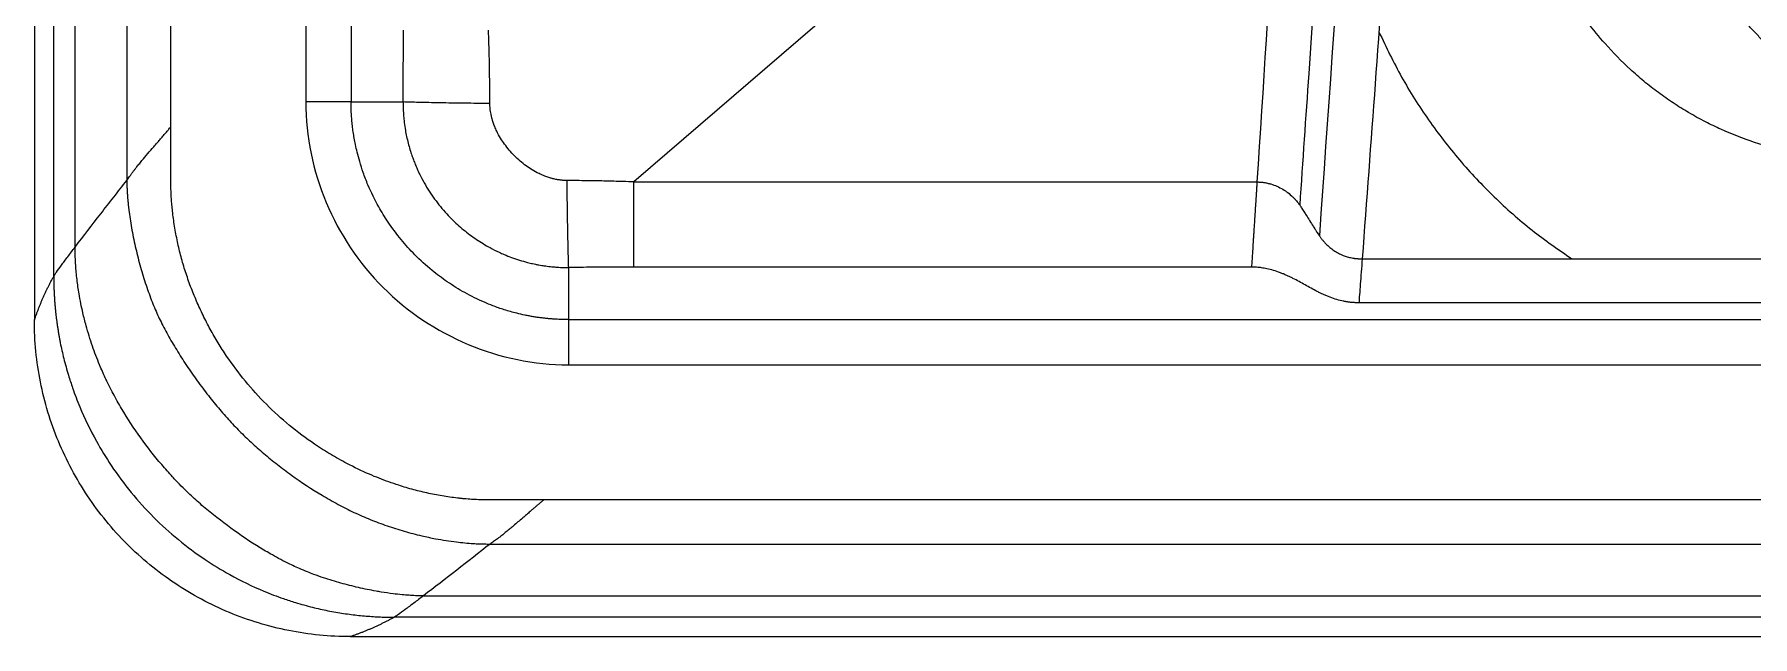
# Model space of a CAD drawing. Extents: x 526 to 610, y 679 to 808.
# Drawn here: x 526.13 to 542.44, y 696.88 to 702.59 of the extents above; entities that cross this region are included whole.
import ezdxf

# ---------------------------------------------------------------- set-up
doc = ezdxf.new("R2010")
doc.units = 0
doc.header["$MEASUREMENT"] = 0
doc.layers.add('1', color=4, linetype='Continuous')

# ---------------------------------------------------------------- blocks, each defined once
blk = doc.blocks.new('JETSETTER LX')
at = {"layer": '1', "color": 4, "linetype": 'Continuous', "lineweight": 25}
for p, q in [((0, 33.995), (0, 3)), ((3, 0), (42.059, 0))]:
    blk.add_line(p, q, dxfattribs=at)
at = {"layer": '1', "color": 3, "linetype": 'Continuous', "lineweight": 25}
for p, q in [((0.184, 3.417), (0.184, 33.995)), ((0.387, 3.694), (0.387, 33.995)), ((0.878, 33.995), (0.878, 4.327)), ((1.296, 4.836), (1.296, 33.995)), ((2.577, 19.504), (2.577, 5.071)), ((3.007, 19.386), (3.007, 5.071)), ((8.795, 6.983), (5.692, 4.312)), ((3.007, 5.071), (3.501, 5.071)), ((1.296, 4.33), (1.296, 4.836)), ((5.692, 4.312), (11.61, 4.312)), ((5.071, 3.501), (5.071, 3.007)), ((11.558, 3.504), (5.692, 3.504)), ((12.609, 3.583), (37.874, 3.583)), ((37.935, 3.166), (12.578, 3.166)), ((5.071, 3.007), (47.376, 3.007)), ((5.071, 2.577), (47.378, 2.577)), ((42.059, 1.296), (4.836, 1.296)), ((4.327, 0.878), (42.059, 0.878)), ((3.694, 0.387), (42.059, 0.387)), ((42.059, 0.184), (3.417, 0.184))]:
    blk.add_line(p, q, dxfattribs=at)
for points in [[(12.682, 10.588), (12.522, 8.326), (12.362, 6.063), (12.202, 3.801)], [(11.959, 9.706), (11.842, 7.908), (11.725, 6.11), (11.61, 4.312)], [(3.007, 5.071), (2.919, 5.071), (2.749, 5.071), (2.577, 5.071)], [(12.532, 3.588), (12.557, 3.587), (12.583, 3.585), (12.609, 3.583)], [(12.609, 3.583), (12.606, 3.541), (12.599, 3.457), (12.591, 3.34), (12.583, 3.24), (12.579, 3.187), (12.578, 3.166)], [(4.327, 0.878), (4.116, 0.712), (3.905, 0.548), (3.694, 0.387)]]:
    blk.add_open_spline(points, degree=3, dxfattribs=at)
for points, knots in [([(13.117, 10.476), (13.074, 9.881), (12.987, 8.704), (12.859, 6.959), (12.733, 5.257), (12.65, 4.136), (12.609, 3.583)], [0, 0, 0, 0, 0.259161, 0.512215, 0.759161, 1, 1, 1, 1]), ([(12.397, 9.692), (12.383, 9.483), (12.351, 9.016), (12.288, 8.083), (12.203, 6.841), (12.108, 5.441), (12.044, 4.508), (12.016, 4.092)], [0, 0, 0, 0, 0.1117294, 0.2500012, 0.5000017, 0.7771346, 1, 1, 1, 1]), ([(17.353, 4.525), (17.341, 4.525), (17.316, 4.525), (17.278, 4.525), (17.238, 4.526), (17.196, 4.528), (17.152, 4.531), (17.106, 4.534), (17.058, 4.538), (16.968, 4.547), (16.838, 4.564), (16.611, 4.606), (16.334, 4.682), (16.069, 4.785), (15.862, 4.884), (15.711, 4.967), (15.562, 5.06), (15.42, 5.159), (15.284, 5.265), (15.111, 5.416), (14.93, 5.6), (14.774, 5.792), (14.674, 5.932), (14.578, 6.077), (14.472, 6.26), (14.384, 6.446), (14.324, 6.593), (14.282, 6.705), (14.239, 6.837), (14.203, 6.968), (14.175, 7.088), (14.156, 7.187), (14.141, 7.277), (14.13, 7.357), (14.121, 7.428), (14.117, 7.471), (14.115, 7.492)], [0, 0, 0, 0, 0.007516, 0.015438, 0.023766, 0.032501, 0.041641, 0.051188, 0.061141, 0.0715, 0.107247, 0.14298, 0.214783, 0.285855, 0.319515, 0.357299, 0.393022, 0.428733, 0.465235, 0.500156, 0.571547, 0.625097, 0.654165, 0.678655, 0.733089, 0.785748, 0.806687, 0.831519, 0.860245, 0.892866, 0.915908, 0.936877, 0.95577, 0.972589, 0.987333, 1, 1, 1, 1]), ([(16.427, 5.638), (16.402, 5.664), (16.352, 5.716), (16.277, 5.795), (16.203, 5.874), (16.129, 5.953), (16.08, 6.006), (16.055, 6.032)], [0, 0, 0, 0, 0.1999697, 0.399952, 0.5999495, 0.7999646, 1, 1, 1, 1]), ([(3.501, 5.071), (3.501, 5.121), (3.502, 5.219), (3.503, 5.362), (3.504, 5.498), (3.504, 5.627), (3.504, 5.71), (3.504, 5.751)], [0, 0, 0, 0, 0.221017, 0.431524, 0.631521, 0.821012, 1, 1, 1, 1]), ([(4.326, 5.056), (4.325, 5.081), (4.325, 5.142), (4.324, 5.264), (4.322, 5.388), (4.32, 5.505), (4.317, 5.597), (4.315, 5.68), (4.313, 5.733), (4.312, 5.751)], [0, 0, 0, 0, 0.106666, 0.266188, 0.525492, 0.64302, 0.772045, 0.922055, 1, 1, 1, 1]), ([(12.768, 5.735), (12.837, 5.591), (12.975, 5.302), (13.234, 4.897), (13.527, 4.516), (13.857, 4.167), (14.213, 3.85), (14.473, 3.671), (14.601, 3.583)], [0, 0, 0, 0, 0.1674, 0.334899, 0.502313, 0.669732, 0.837267, 1, 1, 1, 1]), ([(2.577, 5.071), (2.577, 4.412), (2.851, 3.772), (3.772, 2.851), (4.42, 2.577), (5.071, 2.577)], [0, 0, 0, 0, 0.5, 0.5, 1, 1, 1, 1]), ([(5.071, 3.007), (5.061, 3.007), (5.042, 3.007), (5.012, 3.008), (4.981, 3.009), (4.949, 3.01), (4.916, 3.013), (4.883, 3.015), (4.848, 3.019), (4.812, 3.023), (4.775, 3.028), (4.737, 3.034), (4.699, 3.041), (4.646, 3.051), (4.567, 3.07), (4.465, 3.098), (4.362, 3.134), (4.236, 3.185), (4.089, 3.258), (3.923, 3.36), (3.764, 3.48), (3.617, 3.613), (3.477, 3.767), (3.363, 3.92), (3.257, 4.093), (3.179, 4.251), (3.123, 4.396), (3.09, 4.5), (3.066, 4.589), (3.049, 4.663), (3.037, 4.727), (3.027, 4.786), (3.02, 4.844), (3.014, 4.902), (3.01, 4.959), (3.007, 5.015), (3.007, 5.052), (3.007, 5.071)], [0, 0, 0, 0, 0.008868, 0.01807, 0.027603, 0.037467, 0.047658, 0.058175, 0.069016, 0.080181, 0.091667, 0.103473, 0.115599, 0.128044, 0.152871, 0.190989, 0.226256, 0.253555, 0.317661, 0.37808, 0.434023, 0.502276, 0.562035, 0.626302, 0.678809, 0.75017, 0.789213, 0.822927, 0.851306, 0.874335, 0.893194, 0.911747, 0.929996, 0.947944, 0.965592, 0.982944, 1, 1, 1, 1]), ([(3.501, 5.071), (3.501, 5.066), (3.501, 5.052), (3.502, 5.011), (3.504, 4.957), (3.511, 4.888), (3.522, 4.803), (3.544, 4.695), (3.572, 4.6), (3.596, 4.531), (3.613, 4.489), (3.63, 4.447), (3.668, 4.363), (3.734, 4.243), (3.839, 4.094), (3.953, 3.966), (4.074, 3.857), (4.196, 3.766), (4.31, 3.697), (4.4, 3.651), (4.468, 3.621), (4.532, 3.595), (4.606, 3.57), (4.673, 3.551), (4.724, 3.539), (4.754, 3.533), (4.773, 3.529), (4.793, 3.525), (4.821, 3.52), (4.863, 3.514), (4.904, 3.509), (4.946, 3.506), (4.977, 3.503), (5.006, 3.502), (5.029, 3.501), (5.049, 3.501), (5.064, 3.501), (5.071, 3.501)], [0, 0, 0, 0, 0.005873, 0.017597, 0.049087, 0.071678, 0.10223, 0.153726, 0.204747, 0.223359, 0.241927, 0.260495, 0.279065, 0.353159, 0.426797, 0.5003, 0.561817, 0.623936, 0.685657, 0.724265, 0.745983, 0.776622, 0.808575, 0.840835, 0.861417, 0.872403, 0.87807, 0.885462, 0.897114, 0.912437, 0.936532, 0.948013, 0.963124, 0.974835, 0.982558, 0.991268, 1, 1, 1, 1]), ([(4.326, 5.056), (4.246, 5.057), (4.164, 5.058), (4.003, 5.06), (3.924, 5.061), (3.778, 5.064), (3.71, 5.065), (3.592, 5.068), (3.542, 5.069), (3.501, 5.071)], [0, 0, 0, 0, 0.25, 0.25, 0.5, 0.5, 0.75, 0.75, 1, 1, 1, 1]), ([(5.056, 4.326), (5.051, 4.326), (5.041, 4.326), (5.026, 4.327), (5.011, 4.328), (4.994, 4.33), (4.977, 4.332), (4.96, 4.335), (4.942, 4.339), (4.919, 4.344), (4.891, 4.352), (4.855, 4.365), (4.821, 4.378), (4.777, 4.399), (4.728, 4.426), (4.648, 4.479), (4.557, 4.557), (4.479, 4.649), (4.425, 4.729), (4.398, 4.778), (4.378, 4.822), (4.364, 4.856), (4.352, 4.892), (4.343, 4.924), (4.336, 4.953), (4.331, 4.981), (4.328, 5.008), (4.326, 5.032), (4.326, 5.048), (4.326, 5.056)], [0, 0, 0, 0, 0.012666, 0.025984, 0.03995, 0.05456, 0.06981, 0.085698, 0.102221, 0.119375, 0.146334, 0.180589, 0.222622, 0.242928, 0.311173, 0.370502, 0.500332, 0.630132, 0.689537, 0.757603, 0.77894, 0.819858, 0.854162, 0.88096, 0.908073, 0.933546, 0.957369, 0.979525, 1, 1, 1, 1]), ([(0.878, 4.327), (0.882, 4.333), (0.891, 4.346), (0.905, 4.365), (0.919, 4.385), (0.935, 4.406), (0.951, 4.427), (0.97, 4.452), (0.994, 4.481), (1.03, 4.525), (1.077, 4.581), (1.125, 4.636), (1.163, 4.68), (1.192, 4.713), (1.219, 4.745), (1.247, 4.777), (1.272, 4.807), (1.288, 4.826), (1.296, 4.836)], [0, 0, 0, 0, 0.035483, 0.072646, 0.111488, 0.152012, 0.194217, 0.238106, 0.298849, 0.366906, 0.498673, 0.630603, 0.698827, 0.759896, 0.825381, 0.887225, 0.94543, 1, 1, 1, 1]), ([(0.387, 3.694), (0.467, 3.799), (0.549, 3.905), (0.712, 4.116), (0.795, 4.221), (0.878, 4.327)], [0, 0, 0, 0, 0.5, 0.5, 1, 1, 1, 1]), ([(0.878, 4.327), (0.878, 4.324), (0.878, 4.317), (0.878, 4.306), (0.878, 4.295), (0.879, 4.285), (0.879, 4.274), (0.879, 4.263), (0.88, 4.252), (0.88, 4.241), (0.881, 4.229), (0.881, 4.218), (0.882, 4.207), (0.883, 4.195), (0.884, 4.184), (0.885, 4.172), (0.885, 4.16), (0.886, 4.149), (0.888, 4.137), (0.889, 4.125), (0.89, 4.113), (0.891, 4.1), (0.892, 4.088), (0.894, 4.076), (0.895, 4.063), (0.897, 4.051), (0.898, 4.038), (0.903, 4.002), (0.912, 3.941), (0.926, 3.855), (0.944, 3.767), (0.963, 3.679), (0.984, 3.592), (1.015, 3.476), (1.05, 3.363), (1.088, 3.254), (1.117, 3.177), (1.147, 3.104), (1.178, 3.034), (1.212, 2.966), (1.248, 2.897), (1.287, 2.826), (1.344, 2.73), (1.421, 2.607), (1.52, 2.462), (1.624, 2.321), (1.732, 2.186), (1.839, 2.062), (1.93, 1.966), (2.002, 1.895), (2.059, 1.842), (2.117, 1.79), (2.2, 1.718), (2.307, 1.631), (2.489, 1.494), (2.682, 1.367), (2.882, 1.254), (3.035, 1.177), (3.19, 1.109), (3.349, 1.05), (3.512, 0.998), (3.666, 0.958), (3.799, 0.93), (3.909, 0.911), (4.001, 0.898), (4.088, 0.889), (4.159, 0.883), (4.221, 0.88), (4.274, 0.879), (4.309, 0.878), (4.327, 0.878)], [0, 0, 0, 0, 0.001958, 0.003933, 0.005925, 0.007934, 0.009961, 0.012006, 0.014069, 0.016151, 0.01825, 0.020366, 0.0225, 0.024651, 0.02682, 0.029006, 0.031208, 0.033428, 0.035665, 0.03792, 0.040192, 0.042482, 0.044789, 0.047113, 0.049456, 0.051815, 0.054193, 0.056588, 0.07245, 0.088814, 0.105478, 0.12236, 0.139392, 0.156222, 0.189398, 0.205482, 0.220909, 0.235846, 0.249808, 0.263712, 0.278426, 0.29358, 0.30924, 0.341366, 0.374605, 0.407681, 0.440078, 0.471247, 0.499811, 0.513916, 0.528318, 0.543025, 0.558041, 0.589522, 0.620945, 0.685763, 0.718704, 0.749909, 0.781598, 0.813547, 0.845569, 0.877468, 0.902769, 0.921446, 0.940122, 0.9553, 0.970496, 0.980101, 0.989941, 1, 1, 1, 1]), ([(4.33, 1.296), (4.319, 1.296), (4.297, 1.296), (4.265, 1.297), (4.232, 1.298), (4.2, 1.299), (4.167, 1.301), (4.134, 1.303), (4.102, 1.306), (4.069, 1.308), (3.998, 1.316), (3.89, 1.33), (3.769, 1.353), (3.673, 1.375), (3.602, 1.393), (3.53, 1.413), (3.451, 1.438), (3.366, 1.467), (3.273, 1.501), (3.139, 1.557), (2.984, 1.631), (2.811, 1.728), (2.627, 1.845), (2.42, 2), (2.2, 2.2), (2, 2.42), (1.851, 2.619), (1.744, 2.786), (1.669, 2.915), (1.601, 3.047), (1.539, 3.182), (1.483, 3.32), (1.434, 3.46), (1.392, 3.602), (1.358, 3.746), (1.33, 3.891), (1.315, 4.008), (1.306, 4.095), (1.301, 4.154), (1.298, 4.212), (1.296, 4.271), (1.296, 4.31), (1.296, 4.33)], [0, 0, 0, 0, 0.006833, 0.013677, 0.020535, 0.027408, 0.034295, 0.041199, 0.048121, 0.05506, 0.062018, 0.092981, 0.124161, 0.139715, 0.15531, 0.171028, 0.186512, 0.207529, 0.228195, 0.249067, 0.299218, 0.336864, 0.374558, 0.437329, 0.500022, 0.562719, 0.6255, 0.656883, 0.6883, 0.719689, 0.751012, 0.782313, 0.813559, 0.844805, 0.875891, 0.90732, 0.938011, 0.95049, 0.962923, 0.975315, 0.987672, 1, 1, 1, 1]), ([(5.056, 4.326), (5.057, 4.246), (5.057, 4.164), (5.06, 4.003), (5.061, 3.924), (5.064, 3.778), (5.065, 3.71), (5.068, 3.592), (5.069, 3.542), (5.071, 3.501)], [0, 0, 0, 0, 0.25, 0.25, 0.5, 0.5, 0.75, 0.75, 1, 1, 1, 1]), ([(5.692, 4.312), (5.675, 4.313), (5.626, 4.315), (5.55, 4.317), (5.465, 4.32), (5.358, 4.322), (5.245, 4.324), (5.134, 4.325), (5.078, 4.325), (5.056, 4.326)], [0, 0, 0, 0, 0.078752, 0.230272, 0.35969, 0.477516, 0.736007, 0.893919, 1, 1, 1, 1]), ([(5.692, 3.504), (5.692, 3.545), (5.692, 3.594), (5.692, 3.71), (5.692, 3.775), (5.692, 3.919), (5.692, 3.996), (5.692, 4.153), (5.692, 4.233), (5.692, 4.312)], [0, 0, 0, 0, 0.25, 0.25, 0.5, 0.5, 0.75, 0.75, 1, 1, 1, 1]), ([(11.61, 4.312), (11.609, 4.305), (11.608, 4.292), (11.607, 4.273), (11.606, 4.255), (11.605, 4.236), (11.604, 4.219), (11.603, 4.202), (11.602, 4.185), (11.601, 4.169), (11.6, 4.154), (11.599, 4.139), (11.598, 4.124), (11.597, 4.11), (11.596, 4.097), (11.595, 4.084), (11.593, 4.054), (11.59, 4.01), (11.587, 3.952), (11.583, 3.898), (11.58, 3.851), (11.578, 3.809), (11.575, 3.773), (11.573, 3.739), (11.571, 3.706), (11.569, 3.675), (11.567, 3.646), (11.565, 3.618), (11.564, 3.592), (11.562, 3.568), (11.56, 3.545), (11.559, 3.524), (11.558, 3.511), (11.558, 3.504)], [0, 0, 0, 0, 0.020073, 0.039656, 0.058751, 0.077357, 0.095475, 0.113103, 0.130243, 0.146894, 0.163056, 0.178729, 0.193913, 0.208609, 0.222815, 0.236533, 0.249762, 0.316017, 0.379813, 0.441152, 0.500033, 0.545635, 0.590521, 0.63469, 0.678144, 0.720881, 0.762902, 0.804207, 0.844797, 0.884671, 0.923829, 0.962272, 1, 1, 1, 1]), ([(11.61, 4.312), (11.613, 4.312), (11.621, 4.312), (11.632, 4.311), (11.644, 4.311), (11.655, 4.31), (11.666, 4.309), (11.684, 4.306), (11.71, 4.301), (11.751, 4.291), (11.801, 4.272), (11.855, 4.244), (11.905, 4.21), (11.941, 4.179), (11.968, 4.153), (11.985, 4.133), (12.001, 4.113), (12.011, 4.099), (12.016, 4.092)], [0, 0, 0, 0, 0.0204779, 0.0409834, 0.0615246, 0.0821096, 0.1027462, 0.1234421, 0.1833647, 0.2448608, 0.3627152, 0.4911861, 0.6111911, 0.7454753, 0.8069034, 0.8734915, 0.9319722, 1, 1, 1, 1]), ([(12.016, 4.092), (12.018, 4.089), (12.024, 4.081), (12.032, 4.067), (12.043, 4.05), (12.058, 4.027), (12.081, 3.991), (12.11, 3.945), (12.139, 3.9), (12.162, 3.863), (12.179, 3.836), (12.192, 3.816), (12.199, 3.805), (12.202, 3.801)], [0, 0, 0, 0, 0.0363553, 0.0834501, 0.141286, 0.2098639, 0.3282635, 0.5037488, 0.6796029, 0.795759, 0.88324, 0.951319, 1, 1, 1, 1]), ([(12.202, 3.801), (12.204, 3.798), (12.209, 3.791), (12.216, 3.782), (12.223, 3.772), (12.23, 3.764), (12.237, 3.755), (12.244, 3.747), (12.251, 3.74), (12.258, 3.732), (12.274, 3.716), (12.3, 3.692), (12.339, 3.662), (12.381, 3.637), (12.418, 3.619), (12.447, 3.609), (12.467, 3.602), (12.488, 3.597), (12.51, 3.592), (12.524, 3.59), (12.532, 3.588)], [0, 0, 0, 0, 0.035632, 0.070012, 0.103147, 0.135041, 0.165699, 0.195124, 0.22332, 0.250289, 0.276033, 0.408869, 0.526269, 0.647797, 0.761832, 0.809521, 0.857095, 0.904641, 0.952246, 1, 1, 1, 1]), ([(0.184, 3.417), (0.185, 3.421), (0.192, 3.431), (0.203, 3.447), (0.222, 3.475), (0.239, 3.497), (0.275, 3.547), (0.317, 3.602), (0.363, 3.663), (0.387, 3.694)], [0, 0, 0, 0, 0.125, 0.25, 0.25, 0.5, 0.5, 0.75, 1, 1, 1, 1]), ([(3.694, 0.387), (3.686, 0.387), (3.67, 0.387), (3.644, 0.387), (3.617, 0.388), (3.588, 0.39), (3.546, 0.392), (3.485, 0.397), (3.397, 0.407), (3.315, 0.419), (3.205, 0.438), (3.076, 0.464), (2.911, 0.506), (2.769, 0.549), (2.664, 0.586), (2.588, 0.615), (2.521, 0.643), (2.457, 0.672), (2.391, 0.704), (2.319, 0.741), (2.246, 0.782), (2.103, 0.865), (1.898, 1), (1.68, 1.168), (1.519, 1.307), (1.424, 1.398), (1.356, 1.468), (1.288, 1.54), (1.171, 1.673), (1.005, 1.885), (0.855, 2.114), (0.754, 2.292), (0.704, 2.39), (0.661, 2.48), (0.611, 2.594), (0.548, 2.758), (0.497, 2.924), (0.455, 3.089), (0.426, 3.235), (0.407, 3.364), (0.398, 3.455), (0.392, 3.521), (0.389, 3.582), (0.387, 3.639), (0.387, 3.676), (0.387, 3.694)], [0, 0, 0, 0, 0.004585, 0.009539, 0.014864, 0.020561, 0.026631, 0.039389, 0.056305, 0.078353, 0.088185, 0.121392, 0.155037, 0.188232, 0.207644, 0.220113, 0.236291, 0.249848, 0.261326, 0.279318, 0.296809, 0.31054, 0.375783, 0.440569, 0.471208, 0.499842, 0.517838, 0.52816, 0.558013, 0.620912, 0.68576, 0.718083, 0.740671, 0.749917, 0.776175, 0.813486, 0.852788, 0.877307, 0.913233, 0.93994, 0.953672, 0.966539, 0.978547, 0.989699, 1, 1, 1, 1]), ([(5.692, 3.504), (5.662, 3.504), (5.6, 3.504), (5.504, 3.504), (5.403, 3.504), (5.297, 3.503), (5.186, 3.502), (5.11, 3.502), (5.071, 3.501)], [0, 0, 0, 0, 0.145373, 0.299261, 0.461666, 0.63259, 0.812035, 1, 1, 1, 1]), ([(12.578, 3.166), (12.574, 3.166), (12.566, 3.166), (12.553, 3.166), (12.541, 3.167), (12.529, 3.168), (12.517, 3.168), (12.505, 3.17), (12.493, 3.171), (12.481, 3.172), (12.469, 3.174), (12.457, 3.176), (12.445, 3.178), (12.415, 3.184), (12.366, 3.196), (12.314, 3.214), (12.272, 3.231), (12.242, 3.244), (12.212, 3.258), (12.173, 3.278), (12.124, 3.304), (12.067, 3.335), (12.01, 3.367), (11.962, 3.393), (11.922, 3.412), (11.892, 3.426), (11.863, 3.439), (11.821, 3.456), (11.769, 3.474), (11.717, 3.487), (11.678, 3.494), (11.654, 3.498), (11.63, 3.501), (11.606, 3.503), (11.582, 3.504), (11.566, 3.504), (11.558, 3.504)], [0, 0, 0, 0, 0.009707, 0.019407, 0.02911, 0.038828, 0.048569, 0.058345, 0.068165, 0.078039, 0.087977, 0.097989, 0.108084, 0.118271, 0.175429, 0.238357, 0.268879, 0.301447, 0.33267, 0.366515, 0.433061, 0.500391, 0.567712, 0.63423, 0.668041, 0.699248, 0.731769, 0.762265, 0.825075, 0.882115, 0.902336, 0.922224, 0.941854, 0.961306, 0.980661, 1, 1, 1, 1]), ([(12.532, 3.588), (12.535, 3.588), (12.543, 3.587), (12.554, 3.586), (12.565, 3.585), (12.576, 3.584), (12.587, 3.583), (12.598, 3.583), (12.605, 3.583), (12.609, 3.583)], [0, 0, 0, 0, 0.146796, 0.292168, 0.436184, 0.57891, 0.720411, 0.860753, 1, 1, 1, 1]), ([(0, 3), (0.003, 3.009), (0.009, 3.028), (0.019, 3.056), (0.03, 3.084), (0.04, 3.112), (0.052, 3.14), (0.063, 3.168), (0.075, 3.196), (0.087, 3.224), (0.1, 3.251), (0.113, 3.279), (0.126, 3.307), (0.14, 3.334), (0.154, 3.362), (0.169, 3.39), (0.179, 3.408), (0.184, 3.417)], [0, 0, 0, 0, 0.067341, 0.134585, 0.201734, 0.268786, 0.335742, 0.402602, 0.469365, 0.536032, 0.602602, 0.669077, 0.735454, 0.801735, 0.86792, 0.934008, 1, 1, 1, 1]), ([(0.184, 3.417), (0.184, 3.405), (0.184, 3.382), (0.184, 3.346), (0.185, 3.311), (0.187, 3.275), (0.189, 3.24), (0.191, 3.205), (0.193, 3.169), (0.196, 3.134), (0.199, 3.099), (0.203, 3.064), (0.207, 3.029), (0.212, 2.994), (0.216, 2.959), (0.222, 2.925), (0.227, 2.89), (0.233, 2.855), (0.239, 2.821), (0.253, 2.749), (0.279, 2.634), (0.319, 2.491), (0.369, 2.338), (0.45, 2.126), (0.57, 1.878), (0.79, 1.517), (1.118, 1.118), (1.517, 0.79), (1.878, 0.57), (2.128, 0.449), (2.34, 0.368), (2.494, 0.318), (2.635, 0.279), (2.763, 0.25), (2.862, 0.232), (2.936, 0.22), (3.009, 0.21), (3.08, 0.201), (3.151, 0.195), (3.219, 0.19), (3.287, 0.186), (3.352, 0.184), (3.396, 0.184), (3.417, 0.184)], [0, 0, 0, 0, 0.007003, 0.013999, 0.020988, 0.027972, 0.034948, 0.041919, 0.048882, 0.05584, 0.062791, 0.069735, 0.076674, 0.083605, 0.090531, 0.09745, 0.104362, 0.111269, 0.118169, 0.125063, 0.154842, 0.18759, 0.21263, 0.250117, 0.321627, 0.375133, 0.500001, 0.624871, 0.678605, 0.749887, 0.788723, 0.812413, 0.845485, 0.87494, 0.890083, 0.904914, 0.919433, 0.93364, 0.947535, 0.961119, 0.97439, 0.987351, 1, 1, 1, 1]), ([(5.071, 3.007), (5.071, 2.985), (5.071, 2.958), (5.071, 2.896), (5.071, 2.862), (5.071, 2.787), (5.071, 2.747), (5.071, 2.663), (5.071, 2.62), (5.071, 2.577)], [0, 0, 0, 0, 0.25, 0.25, 0.5, 0.5, 0.75, 0.75, 1, 1, 1, 1]), ([(4.836, 1.296), (4.829, 1.291), (4.816, 1.279), (4.795, 1.262), (4.772, 1.243), (4.749, 1.222), (4.721, 1.199), (4.69, 1.171), (4.657, 1.142), (4.62, 1.111), (4.582, 1.078), (4.543, 1.045), (4.507, 1.014), (4.473, 0.987), (4.437, 0.958), (4.399, 0.93), (4.362, 0.902), (4.338, 0.886), (4.327, 0.878)], [0, 0, 0, 0, 0.037736, 0.078384, 0.121945, 0.168421, 0.217814, 0.282439, 0.354584, 0.414817, 0.499635, 0.584086, 0.644731, 0.716908, 0.781639, 0.862483, 0.935268, 1, 1, 1, 1]), ([(4.836, 1.296), (4.794, 1.296), (4.709, 1.296), (4.583, 1.296), (4.456, 1.296), (4.372, 1.296), (4.33, 1.296)], [0, 0, 0, 0, 0.250114, 0.50018, 0.75019, 1, 1, 1, 1]), ([(3.694, 0.387), (3.663, 0.363), (3.602, 0.317), (3.547, 0.275), (3.497, 0.239), (3.475, 0.222), (3.447, 0.203), (3.431, 0.192), (3.421, 0.185), (3.417, 0.184)], [0, 0, 0, 0, 0.25, 0.5, 0.5, 0.75, 0.75, 0.875, 1, 1, 1, 1]), ([(3.417, 0.184), (3.408, 0.179), (3.39, 0.169), (3.362, 0.154), (3.334, 0.14), (3.307, 0.126), (3.279, 0.113), (3.251, 0.1), (3.224, 0.087), (3.196, 0.075), (3.168, 0.063), (3.14, 0.052), (3.112, 0.04), (3.084, 0.03), (3.056, 0.019), (3.028, 0.009), (3.009, 0.003), (3, 0)], [0, 0, 0, 0, 0.06599, 0.132076, 0.19826, 0.26454, 0.330917, 0.39739, 0.463961, 0.530628, 0.597391, 0.664251, 0.731208, 0.798261, 0.865411, 0.932657, 1, 1, 1, 1])]:
    blk.add_open_spline(points, degree=3, knots=knots, dxfattribs=at)
at = {"layer": '1', "color": 4, "linetype": 'Continuous', "lineweight": 25}
blk.add_open_spline([(3, 0), (2.804, 0), (2.411, 0.039), (1.845, 0.21), (1.323, 0.49), (0.865, 0.865), (0.49, 1.323), (0.21, 1.845), (0.039, 2.411), (0, 2.804), (0, 3)], degree=3, dxfattribs=at)

msp = doc.modelspace()

# ---------------------------------------------------------------- block references
at = {"layer": '1'}
msp.add_blockref('JETSETTER LX', (526.127, 696.877), dxfattribs=at)

doc.saveas('drawing.dxf')
